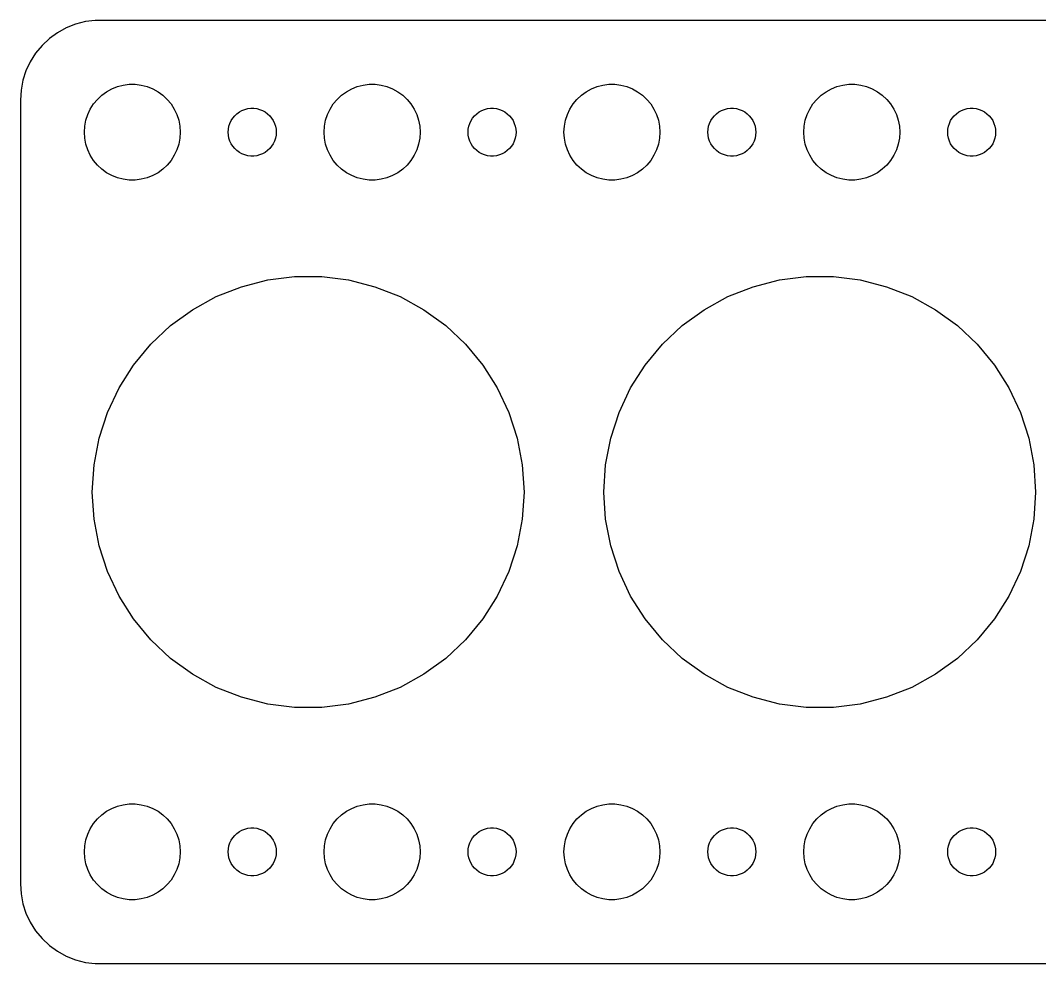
# Model space of a CAD drawing. Header units: metres. Extents: x -82 to 82, y -29 to 29.
# Drawn here: x -82 to -18.2, y -29.5 to 29.5 of the extents above; entities that cross this region are included whole.
import ezdxf

# ---------------------------------------------------------------- set-up
doc = ezdxf.new("R2010")
doc.units = ezdxf.units.M

msp = doc.modelspace()

# ---------------------------------------------------------------- linework, layer by layer
for p, q in [((-77.9369, 29.4114), (-78.5451, 29.2553)), ((-77.3139, 29.4901), (-77.9369, 29.4114)), ((77.3139, 29.4901), (-77.3139, 29.4901)), ((-79.6791, 28.7216), (-80.1871, 28.3526)), ((-79.1289, 29.0241), (-79.6791, 28.7216)), ((-78.5451, 29.2553), (-79.1289, 29.0241)), ((-80.1871, 28.3526), (-80.6448, 27.9227)), ((-81.0451, 27.4389), (-81.3815, 26.9088)), ((-80.6448, 27.9227), (-81.0451, 27.4389)), ((-81.3815, 26.9088), (-81.6489, 26.3406)), ((-81.6489, 26.3406), (-81.8429, 25.7434)), ((-81.8429, 25.7434), (-81.9606, 25.1267)), ((-81.9606, 25.1267), (-82, 24.5)), ((-76.9123, 24.8115), (-76.6075, 25.033)), ((-76.6075, 25.033), (-76.2773, 25.2145)), ((-76.2773, 25.2145), (-75.927, 25.3532)), ((-75.927, 25.3532), (-75.5621, 25.4469)), ((-75.5621, 25.4469), (-75.1884, 25.4941)), ((-75.1884, 25.4941), (-74.8116, 25.4941)), ((-74.8116, 25.4941), (-74.4379, 25.4469)), ((-74.4379, 25.4469), (-74.073, 25.3532)), ((-74.073, 25.3532), (-73.7227, 25.2145)), ((-73.7227, 25.2145), (-73.3925, 25.033)), ((-73.3925, 25.033), (-73.0877, 24.8115)), ((-61.9123, 24.8115), (-61.6075, 25.033)), ((-61.6075, 25.033), (-61.2773, 25.2145)), ((-61.2773, 25.2145), (-60.927, 25.3532)), ((-60.927, 25.3532), (-60.5621, 25.4469)), ((-60.5621, 25.4469), (-60.1884, 25.4941)), ((-60.1884, 25.4941), (-59.8116, 25.4941)), ((-59.8116, 25.4941), (-59.4379, 25.4469)), ((-59.4379, 25.4469), (-59.0729, 25.3532)), ((-59.0729, 25.3532), (-58.7227, 25.2145)), ((-58.7227, 25.2145), (-58.3925, 25.033)), ((-58.3925, 25.033), (-58.0877, 24.8115)), ((-46.9123, 24.8115), (-46.6075, 25.033)), ((-46.6075, 25.033), (-46.2773, 25.2145)), ((-46.2773, 25.2145), (-45.927, 25.3532)), ((-45.927, 25.3532), (-45.5621, 25.4469)), ((-45.5621, 25.4469), (-45.1884, 25.4941)), ((-45.1884, 25.4941), (-44.8116, 25.4941)), ((-44.8116, 25.4941), (-44.4379, 25.4469)), ((-44.4379, 25.4469), (-44.0729, 25.3532)), ((-44.0729, 25.3532), (-43.7227, 25.2145)), ((-43.7227, 25.2145), (-43.3925, 25.033)), ((-43.3925, 25.033), (-43.0877, 24.8115)), ((-31.9123, 24.8115), (-31.6075, 25.033)), ((-31.6075, 25.033), (-31.2773, 25.2145)), ((-31.2773, 25.2145), (-30.927, 25.3532)), ((-30.927, 25.3532), (-30.5621, 25.4469)), ((-30.5621, 25.4469), (-30.1884, 25.4941)), ((-30.1884, 25.4941), (-29.8116, 25.4941)), ((-29.8116, 25.4941), (-29.4379, 25.4469)), ((-29.4379, 25.4469), (-29.0729, 25.3532)), ((-29.0729, 25.3532), (-28.7227, 25.2145)), ((-28.7227, 25.2145), (-28.3925, 25.033)), ((-28.3925, 25.033), (-28.0877, 24.8115)), ((-82, 24.5), (-82, -24.5)), ((-77.6289, 23.9453), (-77.427, 24.2634)), ((-77.427, 24.2634), (-77.1869, 24.5536)), ((-77.1869, 24.5536), (-76.9123, 24.8115)), ((-73.0877, 24.8115), (-72.8131, 24.5536)), ((-72.8131, 24.5536), (-72.573, 24.2634)), ((-72.573, 24.2634), (-72.3711, 23.9453)), ((-62.6289, 23.9453), (-62.427, 24.2634)), ((-62.427, 24.2634), (-62.1869, 24.5536)), ((-62.1869, 24.5536), (-61.9123, 24.8115)), ((-58.0877, 24.8115), (-57.8131, 24.5536)), ((-57.8131, 24.5536), (-57.5729, 24.2634)), ((-57.5729, 24.2634), (-57.3711, 23.9453)), ((-47.6289, 23.9453), (-47.427, 24.2634)), ((-47.427, 24.2634), (-47.1869, 24.5536)), ((-47.1869, 24.5536), (-46.9123, 24.8115)), ((-43.0877, 24.8115), (-42.8131, 24.5536)), ((-42.8131, 24.5536), (-42.5729, 24.2634)), ((-42.5729, 24.2634), (-42.3711, 23.9453)), ((-32.6289, 23.9453), (-32.427, 24.2634)), ((-32.427, 24.2634), (-32.1869, 24.5536)), ((-32.1869, 24.5536), (-31.9123, 24.8115)), ((-28.0877, 24.8115), (-27.8131, 24.5536)), ((-27.8131, 24.5536), (-27.5729, 24.2634)), ((-27.5729, 24.2634), (-27.3711, 23.9453)), ((-77.9057, 23.2461), (-77.7893, 23.6044)), ((-77.7893, 23.6044), (-77.6289, 23.9453)), ((-72.3711, 23.9453), (-72.2107, 23.6044)), ((-72.2107, 23.6044), (-72.0943, 23.2461)), ((-68.5934, 23.5268), (-68.4561, 23.6558)), ((-68.4561, 23.6558), (-68.3037, 23.7665)), ((-68.3037, 23.7665), (-68.1387, 23.8572)), ((-68.1387, 23.8572), (-67.9635, 23.9266)), ((-67.9635, 23.9266), (-67.7811, 23.9734)), ((-67.7811, 23.9734), (-67.5942, 23.997)), ((-67.5942, 23.997), (-67.4058, 23.997)), ((-67.4058, 23.997), (-67.2189, 23.9734)), ((-67.2189, 23.9734), (-67.0365, 23.9266)), ((-67.0365, 23.9266), (-66.8613, 23.8572)), ((-66.8613, 23.8572), (-66.6963, 23.7665)), ((-66.6963, 23.7665), (-66.5439, 23.6558)), ((-66.5439, 23.6558), (-66.4065, 23.5268)), ((-62.9057, 23.2461), (-62.7893, 23.6044)), ((-62.7893, 23.6044), (-62.6289, 23.9453)), ((-57.3711, 23.9453), (-57.2107, 23.6044)), ((-57.2107, 23.6044), (-57.0942, 23.2461)), ((-53.5934, 23.5268), (-53.4561, 23.6558)), ((-53.4561, 23.6558), (-53.3037, 23.7665)), ((-53.3037, 23.7665), (-53.1387, 23.8572)), ((-53.1387, 23.8572), (-52.9635, 23.9266)), ((-52.9635, 23.9266), (-52.7811, 23.9734)), ((-52.7811, 23.9734), (-52.5942, 23.997)), ((-52.5942, 23.997), (-52.4058, 23.997)), ((-52.4058, 23.997), (-52.2189, 23.9734)), ((-52.2189, 23.9734), (-52.0365, 23.9266)), ((-52.0365, 23.9266), (-51.8613, 23.8572)), ((-51.8613, 23.8572), (-51.6963, 23.7665)), ((-51.6963, 23.7665), (-51.5439, 23.6558)), ((-51.5439, 23.6558), (-51.4065, 23.5268)), ((-47.9057, 23.2461), (-47.7893, 23.6044)), ((-47.7893, 23.6044), (-47.6289, 23.9453)), ((-42.3711, 23.9453), (-42.2107, 23.6044)), ((-42.2107, 23.6044), (-42.0942, 23.2461)), ((-38.5934, 23.5268), (-38.4561, 23.6558)), ((-38.4561, 23.6558), (-38.3037, 23.7665)), ((-38.3037, 23.7665), (-38.1387, 23.8572)), ((-38.1387, 23.8572), (-37.9635, 23.9266)), ((-37.9635, 23.9266), (-37.7811, 23.9734)), ((-37.7811, 23.9734), (-37.5942, 23.997)), ((-37.5942, 23.997), (-37.4058, 23.997)), ((-37.4058, 23.997), (-37.2189, 23.9734)), ((-37.2189, 23.9734), (-37.0365, 23.9266)), ((-37.0365, 23.9266), (-36.8613, 23.8572)), ((-36.8613, 23.8572), (-36.6963, 23.7665)), ((-36.6963, 23.7665), (-36.5439, 23.6558)), ((-36.5439, 23.6558), (-36.4065, 23.5268)), ((-32.9057, 23.2461), (-32.7893, 23.6044)), ((-32.7893, 23.6044), (-32.6289, 23.9453)), ((-27.3711, 23.9453), (-27.2107, 23.6044)), ((-27.2107, 23.6044), (-27.0942, 23.2461)), ((-23.5934, 23.5268), (-23.4561, 23.6558)), ((-23.4561, 23.6558), (-23.3037, 23.7665)), ((-23.3037, 23.7665), (-23.1387, 23.8572)), ((-23.1387, 23.8572), (-22.9635, 23.9266)), ((-22.9635, 23.9266), (-22.7811, 23.9734)), ((-22.7811, 23.9734), (-22.5942, 23.997)), ((-22.5942, 23.997), (-22.4058, 23.997)), ((-22.4058, 23.997), (-22.2189, 23.9734)), ((-22.2189, 23.9734), (-22.0365, 23.9266)), ((-22.0365, 23.9266), (-21.8613, 23.8572)), ((-21.8613, 23.8572), (-21.6963, 23.7665)), ((-21.6963, 23.7665), (-21.5439, 23.6558)), ((-21.5439, 23.6558), (-21.4065, 23.5268)), ((-77.9763, 22.876), (-77.9057, 23.2461)), ((-72.0943, 23.2461), (-72.0237, 22.876)), ((-68.9529, 22.873), (-68.8947, 23.0522)), ((-68.8947, 23.0522), (-68.8145, 23.2226)), ((-68.8145, 23.2226), (-68.7135, 23.3817)), ((-68.7135, 23.3817), (-68.5934, 23.5268)), ((-66.4065, 23.5268), (-66.2865, 23.3817)), ((-66.2865, 23.3817), (-66.1855, 23.2226)), ((-66.1855, 23.2226), (-66.1053, 23.0522)), ((-66.1053, 23.0522), (-66.0471, 22.873)), ((-62.9763, 22.876), (-62.9057, 23.2461)), ((-57.0942, 23.2461), (-57.0237, 22.876)), ((-53.9529, 22.873), (-53.8947, 23.0522)), ((-53.8947, 23.0522), (-53.8145, 23.2226)), ((-53.8145, 23.2226), (-53.7135, 23.3817)), ((-53.7135, 23.3817), (-53.5934, 23.5268)), ((-51.4065, 23.5268), (-51.2865, 23.3817)), ((-51.2865, 23.3817), (-51.1855, 23.2226)), ((-51.1855, 23.2226), (-51.1053, 23.0522)), ((-51.1053, 23.0522), (-51.0471, 22.873)), ((-47.9763, 22.876), (-47.9057, 23.2461)), ((-42.0942, 23.2461), (-42.0237, 22.876)), ((-38.9529, 22.873), (-38.8947, 23.0522)), ((-38.8947, 23.0522), (-38.8145, 23.2226)), ((-38.8145, 23.2226), (-38.7135, 23.3817)), ((-38.7135, 23.3817), (-38.5934, 23.5268)), ((-36.4065, 23.5268), (-36.2865, 23.3817)), ((-36.2865, 23.3817), (-36.1855, 23.2226)), ((-36.1855, 23.2226), (-36.1053, 23.0522)), ((-36.1053, 23.0522), (-36.0471, 22.873)), ((-32.9763, 22.876), (-32.9057, 23.2461)), ((-27.0942, 23.2461), (-27.0237, 22.876)), ((-23.9529, 22.873), (-23.8947, 23.0522)), ((-23.8947, 23.0522), (-23.8145, 23.2226)), ((-23.8145, 23.2226), (-23.7135, 23.3817)), ((-23.7135, 23.3817), (-23.5934, 23.5268)), ((-21.4065, 23.5268), (-21.2865, 23.3817)), ((-21.2865, 23.3817), (-21.1855, 23.2226)), ((-21.1855, 23.2226), (-21.1053, 23.0522)), ((-21.1053, 23.0522), (-21.0471, 22.873)), ((-78, 22.5), (-77.9763, 22.876)), ((-77.9763, 22.124), (-78, 22.5)), ((-72.0237, 22.876), (-72, 22.5)), ((-72, 22.5), (-72.0237, 22.124)), ((-69, 22.5), (-68.9882, 22.688)), ((-68.9882, 22.312), (-69, 22.5)), ((-68.9882, 22.688), (-68.9529, 22.873)), ((-66.0471, 22.873), (-66.0118, 22.688)), ((-66.0118, 22.688), (-66, 22.5)), ((-66, 22.5), (-66.0118, 22.312)), ((-63, 22.5), (-62.9763, 22.876)), ((-62.9763, 22.124), (-63, 22.5)), ((-57.0237, 22.876), (-57, 22.5)), ((-57, 22.5), (-57.0237, 22.124)), ((-54, 22.5), (-53.9882, 22.688)), ((-53.9882, 22.312), (-54, 22.5)), ((-53.9882, 22.688), (-53.9529, 22.873)), ((-51.0471, 22.873), (-51.0118, 22.688)), ((-51.0118, 22.688), (-51, 22.5)), ((-51, 22.5), (-51.0118, 22.312)), ((-48, 22.5), (-47.9763, 22.876)), ((-47.9763, 22.124), (-48, 22.5)), ((-42.0237, 22.876), (-42, 22.5)), ((-42, 22.5), (-42.0237, 22.124)), ((-39, 22.5), (-38.9882, 22.688)), ((-38.9882, 22.312), (-39, 22.5)), ((-38.9882, 22.688), (-38.9529, 22.873)), ((-36.0471, 22.873), (-36.0118, 22.688)), ((-36.0118, 22.688), (-36, 22.5)), ((-36, 22.5), (-36.0118, 22.312)), ((-33, 22.5), (-32.9763, 22.876)), ((-32.9763, 22.124), (-33, 22.5)), ((-27.0237, 22.876), (-27, 22.5)), ((-27, 22.5), (-27.0237, 22.124)), ((-24, 22.5), (-23.9882, 22.688)), ((-23.9882, 22.312), (-24, 22.5)), ((-23.9882, 22.688), (-23.9529, 22.873)), ((-21.0471, 22.873), (-21.0118, 22.688)), ((-21.0118, 22.688), (-21, 22.5)), ((-21, 22.5), (-21.0118, 22.312)), ((-77.9057, 21.7539), (-77.9763, 22.124)), ((-77.7893, 21.3956), (-77.9057, 21.7539)), ((-72.0943, 21.7539), (-72.2107, 21.3956)), ((-72.0237, 22.124), (-72.0943, 21.7539)), ((-68.9529, 22.127), (-68.9882, 22.312)), ((-68.8947, 21.9478), (-68.9529, 22.127)), ((-68.8145, 21.7774), (-68.8947, 21.9478)), ((-68.7135, 21.6183), (-68.8145, 21.7774)), ((-66.1855, 21.7774), (-66.2865, 21.6183)), ((-66.1053, 21.9478), (-66.1855, 21.7774)), ((-66.0471, 22.127), (-66.1053, 21.9478)), ((-66.0118, 22.312), (-66.0471, 22.127)), ((-62.9057, 21.7539), (-62.9763, 22.124)), ((-62.7893, 21.3956), (-62.9057, 21.7539)), ((-57.0942, 21.7539), (-57.2107, 21.3956)), ((-57.0237, 22.124), (-57.0942, 21.7539)), ((-53.9529, 22.127), (-53.9882, 22.312)), ((-53.8947, 21.9478), (-53.9529, 22.127)), ((-53.8145, 21.7774), (-53.8947, 21.9478)), ((-53.7135, 21.6183), (-53.8145, 21.7774)), ((-51.1855, 21.7774), (-51.2865, 21.6183)), ((-51.1053, 21.9478), (-51.1855, 21.7774)), ((-51.0471, 22.127), (-51.1053, 21.9478)), ((-51.0118, 22.312), (-51.0471, 22.127)), ((-47.9057, 21.7539), (-47.9763, 22.124)), ((-47.7893, 21.3956), (-47.9057, 21.7539)), ((-42.0942, 21.7539), (-42.2107, 21.3956)), ((-42.0237, 22.124), (-42.0942, 21.7539)), ((-38.9529, 22.127), (-38.9882, 22.312)), ((-38.8947, 21.9478), (-38.9529, 22.127)), ((-38.8145, 21.7774), (-38.8947, 21.9478)), ((-38.7135, 21.6183), (-38.8145, 21.7774)), ((-36.1855, 21.7774), (-36.2865, 21.6183)), ((-36.1053, 21.9478), (-36.1855, 21.7774)), ((-36.0471, 22.127), (-36.1053, 21.9478)), ((-36.0118, 22.312), (-36.0471, 22.127)), ((-32.9057, 21.7539), (-32.9763, 22.124)), ((-32.7893, 21.3956), (-32.9057, 21.7539)), ((-27.0942, 21.7539), (-27.2107, 21.3956)), ((-27.0237, 22.124), (-27.0942, 21.7539)), ((-23.9529, 22.127), (-23.9882, 22.312)), ((-23.8947, 21.9478), (-23.9529, 22.127)), ((-23.8145, 21.7774), (-23.8947, 21.9478)), ((-23.7135, 21.6183), (-23.8145, 21.7774)), ((-21.1855, 21.7774), (-21.2865, 21.6183)), ((-21.1053, 21.9478), (-21.1855, 21.7774)), ((-21.0471, 22.127), (-21.1053, 21.9478)), ((-21.0118, 22.312), (-21.0471, 22.127)), ((-77.6289, 21.0547), (-77.7893, 21.3956)), ((-77.427, 20.7366), (-77.6289, 21.0547)), ((-72.3711, 21.0547), (-72.573, 20.7366)), ((-72.2107, 21.3956), (-72.3711, 21.0547)), ((-68.5934, 21.4732), (-68.7135, 21.6183)), ((-68.4561, 21.3442), (-68.5934, 21.4732)), ((-68.3037, 21.2335), (-68.4561, 21.3442)), ((-68.1387, 21.1427), (-68.3037, 21.2335)), ((-67.9635, 21.0734), (-68.1387, 21.1427)), ((-67.7811, 21.0266), (-67.9635, 21.0734)), ((-67.0365, 21.0734), (-67.2189, 21.0266)), ((-66.8613, 21.1427), (-67.0365, 21.0734)), ((-66.6963, 21.2335), (-66.8613, 21.1427)), ((-66.5439, 21.3442), (-66.6963, 21.2335)), ((-66.4065, 21.4732), (-66.5439, 21.3442)), ((-66.2865, 21.6183), (-66.4065, 21.4732)), ((-62.6289, 21.0547), (-62.7893, 21.3956)), ((-62.427, 20.7366), (-62.6289, 21.0547)), ((-57.3711, 21.0547), (-57.5729, 20.7366)), ((-57.2107, 21.3956), (-57.3711, 21.0547)), ((-53.5934, 21.4732), (-53.7135, 21.6183)), ((-53.4561, 21.3442), (-53.5934, 21.4732)), ((-53.3037, 21.2335), (-53.4561, 21.3442)), ((-53.1387, 21.1427), (-53.3037, 21.2335)), ((-52.9635, 21.0734), (-53.1387, 21.1427)), ((-52.7811, 21.0266), (-52.9635, 21.0734)), ((-52.0365, 21.0734), (-52.2189, 21.0266)), ((-51.8613, 21.1427), (-52.0365, 21.0734)), ((-51.6963, 21.2335), (-51.8613, 21.1427)), ((-51.5439, 21.3442), (-51.6963, 21.2335)), ((-51.4065, 21.4732), (-51.5439, 21.3442)), ((-51.2865, 21.6183), (-51.4065, 21.4732)), ((-47.6289, 21.0547), (-47.7893, 21.3956)), ((-47.427, 20.7366), (-47.6289, 21.0547)), ((-42.3711, 21.0547), (-42.5729, 20.7366)), ((-42.2107, 21.3956), (-42.3711, 21.0547)), ((-38.5934, 21.4732), (-38.7135, 21.6183)), ((-38.4561, 21.3442), (-38.5934, 21.4732)), ((-38.3037, 21.2335), (-38.4561, 21.3442)), ((-38.1387, 21.1427), (-38.3037, 21.2335)), ((-37.9635, 21.0734), (-38.1387, 21.1427)), ((-37.7811, 21.0266), (-37.9635, 21.0734)), ((-37.0365, 21.0734), (-37.2189, 21.0266)), ((-36.8613, 21.1427), (-37.0365, 21.0734)), ((-36.6963, 21.2335), (-36.8613, 21.1427)), ((-36.5439, 21.3442), (-36.6963, 21.2335)), ((-36.4065, 21.4732), (-36.5439, 21.3442)), ((-36.2865, 21.6183), (-36.4065, 21.4732)), ((-32.6289, 21.0547), (-32.7893, 21.3956)), ((-32.427, 20.7366), (-32.6289, 21.0547)), ((-27.3711, 21.0547), (-27.5729, 20.7366)), ((-27.2107, 21.3956), (-27.3711, 21.0547)), ((-23.5934, 21.4732), (-23.7135, 21.6183)), ((-23.4561, 21.3442), (-23.5934, 21.4732)), ((-23.3037, 21.2335), (-23.4561, 21.3442)), ((-23.1387, 21.1427), (-23.3037, 21.2335)), ((-22.9635, 21.0734), (-23.1387, 21.1427)), ((-22.7811, 21.0266), (-22.9635, 21.0734)), ((-22.0365, 21.0734), (-22.2189, 21.0266)), ((-21.8613, 21.1427), (-22.0365, 21.0734)), ((-21.6963, 21.2335), (-21.8613, 21.1427)), ((-21.5439, 21.3442), (-21.6963, 21.2335)), ((-21.4065, 21.4732), (-21.5439, 21.3442)), ((-21.2865, 21.6183), (-21.4065, 21.4732)), ((-77.1869, 20.4464), (-77.427, 20.7366)), ((-76.9123, 20.1884), (-77.1869, 20.4464)), ((-72.8131, 20.4464), (-73.0877, 20.1884)), ((-72.573, 20.7366), (-72.8131, 20.4464)), ((-67.5942, 21.003), (-67.7811, 21.0266)), ((-67.4058, 21.003), (-67.5942, 21.003)), ((-67.2189, 21.0266), (-67.4058, 21.003)), ((-62.1869, 20.4464), (-62.427, 20.7366)), ((-61.9123, 20.1884), (-62.1869, 20.4464)), ((-57.8131, 20.4464), (-58.0877, 20.1884)), ((-57.5729, 20.7366), (-57.8131, 20.4464)), ((-52.5942, 21.003), (-52.7811, 21.0266)), ((-52.4058, 21.003), (-52.5942, 21.003)), ((-52.2189, 21.0266), (-52.4058, 21.003)), ((-47.1869, 20.4464), (-47.427, 20.7366)), ((-46.9123, 20.1884), (-47.1869, 20.4464)), ((-42.8131, 20.4464), (-43.0877, 20.1884)), ((-42.5729, 20.7366), (-42.8131, 20.4464)), ((-37.5942, 21.003), (-37.7811, 21.0266)), ((-37.4058, 21.003), (-37.5942, 21.003)), ((-37.2189, 21.0266), (-37.4058, 21.003)), ((-32.1869, 20.4464), (-32.427, 20.7366)), ((-31.9123, 20.1884), (-32.1869, 20.4464)), ((-27.8131, 20.4464), (-28.0877, 20.1884)), ((-27.5729, 20.7366), (-27.8131, 20.4464)), ((-22.5942, 21.003), (-22.7811, 21.0266)), ((-22.4058, 21.003), (-22.5942, 21.003)), ((-22.2189, 21.0266), (-22.4058, 21.003)), ((-76.6075, 19.967), (-76.9123, 20.1884)), ((-76.2773, 19.7855), (-76.6075, 19.967)), ((-75.927, 19.6468), (-76.2773, 19.7855)), ((-73.7227, 19.7855), (-74.073, 19.6468)), ((-73.3925, 19.967), (-73.7227, 19.7855)), ((-73.0877, 20.1884), (-73.3925, 19.967)), ((-61.6075, 19.967), (-61.9123, 20.1884)), ((-61.2773, 19.7855), (-61.6075, 19.967)), ((-60.927, 19.6468), (-61.2773, 19.7855)), ((-58.7227, 19.7855), (-59.0729, 19.6468)), ((-58.3925, 19.967), (-58.7227, 19.7855)), ((-58.0877, 20.1884), (-58.3925, 19.967)), ((-46.6075, 19.967), (-46.9123, 20.1884)), ((-46.2773, 19.7855), (-46.6075, 19.967)), ((-45.927, 19.6468), (-46.2773, 19.7855)), ((-43.7227, 19.7855), (-44.0729, 19.6468)), ((-43.3925, 19.967), (-43.7227, 19.7855)), ((-43.0877, 20.1884), (-43.3925, 19.967)), ((-31.6075, 19.967), (-31.9123, 20.1884)), ((-31.2773, 19.7855), (-31.6075, 19.967)), ((-30.927, 19.6468), (-31.2773, 19.7855)), ((-28.7227, 19.7855), (-29.0729, 19.6468)), ((-28.3925, 19.967), (-28.7227, 19.7855)), ((-28.0877, 20.1884), (-28.3925, 19.967)), ((-75.5621, 19.5531), (-75.927, 19.6468)), ((-75.1884, 19.5059), (-75.5621, 19.5531)), ((-74.8116, 19.5059), (-75.1884, 19.5059)), ((-74.4379, 19.5531), (-74.8116, 19.5059)), ((-74.073, 19.6468), (-74.4379, 19.5531)), ((-60.5621, 19.5531), (-60.927, 19.6468)), ((-60.1884, 19.5059), (-60.5621, 19.5531)), ((-59.8116, 19.5059), (-60.1884, 19.5059)), ((-59.4379, 19.5531), (-59.8116, 19.5059)), ((-59.0729, 19.6468), (-59.4379, 19.5531)), ((-45.5621, 19.5531), (-45.927, 19.6468)), ((-45.1884, 19.5059), (-45.5621, 19.5531)), ((-44.8116, 19.5059), (-45.1884, 19.5059)), ((-44.4379, 19.5531), (-44.8116, 19.5059)), ((-44.0729, 19.6468), (-44.4379, 19.5531)), ((-30.5621, 19.5531), (-30.927, 19.6468)), ((-30.1884, 19.5059), (-30.5621, 19.5531)), ((-29.8116, 19.5059), (-30.1884, 19.5059)), ((-29.4379, 19.5531), (-29.8116, 19.5059)), ((-29.0729, 19.6468), (-29.4379, 19.5531)), ((-66.5296, 13.2609), (-64.8477, 13.4734)), ((-64.8477, 13.4734), (-63.1523, 13.4734)), ((-63.1523, 13.4734), (-61.4704, 13.2609)), ((-34.5296, 13.2609), (-32.8477, 13.4734)), ((-32.8477, 13.4734), (-31.1523, 13.4734)), ((-31.1523, 13.4734), (-29.4704, 13.2609)), ((-69.748, 12.2152), (-68.1717, 12.8392)), ((-68.1717, 12.8392), (-66.5296, 13.2609)), ((-61.4704, 13.2609), (-59.8283, 12.8392)), ((-59.8283, 12.8392), (-58.252, 12.2152)), ((-37.748, 12.2152), (-36.1717, 12.8392)), ((-36.1717, 12.8392), (-34.5296, 13.2609)), ((-29.4704, 13.2609), (-27.8283, 12.8392)), ((-27.8283, 12.8392), (-26.252, 12.2152)), ((-71.2337, 11.3984), (-69.748, 12.2152)), ((-58.252, 12.2152), (-56.7663, 11.3984)), ((-39.2337, 11.3984), (-37.748, 12.2152)), ((-26.252, 12.2152), (-24.7663, 11.3984)), ((-72.6052, 10.4019), (-71.2337, 11.3984)), ((-56.7663, 11.3984), (-55.3948, 10.4019)), ((-40.6052, 10.4019), (-39.2337, 11.3984)), ((-24.7663, 11.3984), (-23.3948, 10.4019)), ((-73.8411, 9.24138), (-72.6052, 10.4019)), ((-55.3948, 10.4019), (-54.1589, 9.24138)), ((-41.8411, 9.24138), (-40.6052, 10.4019)), ((-23.3948, 10.4019), (-22.1589, 9.24138)), ((-74.9217, 7.93509), (-73.8411, 9.24138)), ((-54.1589, 9.24138), (-53.0783, 7.93509)), ((-42.9217, 7.93509), (-41.8411, 9.24138)), ((-22.1589, 9.24138), (-21.0783, 7.93509)), ((-75.8301, 6.50366), (-74.9217, 7.93509)), ((-53.0783, 7.93509), (-52.1699, 6.50366)), ((-43.8301, 6.50366), (-42.9217, 7.93509)), ((-21.0783, 7.93509), (-20.1698, 6.50366)), ((-76.552, 4.96968), (-75.8301, 6.50366)), ((-52.1699, 6.50366), (-51.448, 4.96968)), ((-44.552, 4.96968), (-43.8301, 6.50366)), ((-20.1698, 6.50366), (-19.448, 4.96968)), ((-77.0759, 3.3573), (-76.552, 4.96968)), ((-51.448, 4.96968), (-50.9241, 3.3573)), ((-45.0759, 3.3573), (-44.552, 4.96968)), ((-19.448, 4.96968), (-18.9241, 3.3573)), ((-77.3935, 1.69199), (-77.0759, 3.3573)), ((-50.9241, 3.3573), (-50.6064, 1.69199)), ((-45.3935, 1.69199), (-45.0759, 3.3573)), ((-18.9241, 3.3573), (-18.6064, 1.69199)), ((-77.5, 0), (-77.3935, 1.69199)), ((-50.6064, 1.69199), (-50.5, 0)), ((-45.5, 0), (-45.3935, 1.69199)), ((-18.6064, 1.69199), (-18.5, 0)), ((-77.3935, -1.69199), (-77.5, 0)), ((-50.5, 0), (-50.6064, -1.69199)), ((-45.3935, -1.69199), (-45.5, 0)), ((-18.5, 0), (-18.6064, -1.69199)), ((-77.0759, -3.3573), (-77.3935, -1.69199)), ((-50.6064, -1.69199), (-50.9241, -3.3573)), ((-45.0759, -3.3573), (-45.3935, -1.69199)), ((-18.6064, -1.69199), (-18.9241, -3.3573)), ((-76.552, -4.96968), (-77.0759, -3.3573)), ((-50.9241, -3.3573), (-51.448, -4.96968)), ((-44.552, -4.96968), (-45.0759, -3.3573)), ((-18.9241, -3.3573), (-19.448, -4.96968)), ((-75.8301, -6.50366), (-76.552, -4.96968)), ((-51.448, -4.96968), (-52.1699, -6.50366)), ((-43.8301, -6.50366), (-44.552, -4.96968)), ((-19.448, -4.96968), (-20.1698, -6.50366)), ((-74.9217, -7.93509), (-75.8301, -6.50366)), ((-52.1699, -6.50366), (-53.0783, -7.93509)), ((-42.9217, -7.93509), (-43.8301, -6.50366)), ((-20.1698, -6.50366), (-21.0783, -7.93509)), ((-73.8411, -9.24138), (-74.9217, -7.93509)), ((-53.0783, -7.93509), (-54.1589, -9.24138)), ((-41.8411, -9.24138), (-42.9217, -7.93509)), ((-21.0783, -7.93509), (-22.1589, -9.24138)), ((-72.6052, -10.4019), (-73.8411, -9.24138)), ((-54.1589, -9.24138), (-55.3948, -10.4019)), ((-40.6052, -10.4019), (-41.8411, -9.24138)), ((-22.1589, -9.24138), (-23.3948, -10.4019)), ((-71.2337, -11.3984), (-72.6052, -10.4019)), ((-55.3948, -10.4019), (-56.7663, -11.3984)), ((-39.2337, -11.3984), (-40.6052, -10.4019)), ((-23.3948, -10.4019), (-24.7663, -11.3984)), ((-69.748, -12.2152), (-71.2337, -11.3984)), ((-56.7663, -11.3984), (-58.252, -12.2152)), ((-37.748, -12.2152), (-39.2337, -11.3984)), ((-24.7663, -11.3984), (-26.252, -12.2152)), ((-68.1717, -12.8392), (-69.748, -12.2152)), ((-58.252, -12.2152), (-59.8283, -12.8392)), ((-36.1717, -12.8392), (-37.748, -12.2152)), ((-26.252, -12.2152), (-27.8283, -12.8392)), ((-66.5296, -13.2609), (-68.1717, -12.8392)), ((-64.8477, -13.4734), (-66.5296, -13.2609)), ((-61.4704, -13.2609), (-63.1523, -13.4734)), ((-59.8283, -12.8392), (-61.4704, -13.2609)), ((-34.5296, -13.2609), (-36.1717, -12.8392)), ((-32.8477, -13.4734), (-34.5296, -13.2609)), ((-29.4704, -13.2609), (-31.1523, -13.4734)), ((-27.8283, -12.8392), (-29.4704, -13.2609)), ((-63.1523, -13.4734), (-64.8477, -13.4734)), ((-31.1523, -13.4734), (-32.8477, -13.4734)), ((-76.2773, -19.7855), (-75.927, -19.6468)), ((-75.927, -19.6468), (-75.5621, -19.5531)), ((-75.5621, -19.5531), (-75.1884, -19.5059)), ((-75.1884, -19.5059), (-74.8116, -19.5059)), ((-74.8116, -19.5059), (-74.4379, -19.5531)), ((-74.4379, -19.5531), (-74.073, -19.6468)), ((-74.073, -19.6468), (-73.7227, -19.7855)), ((-61.2773, -19.7855), (-60.927, -19.6468)), ((-60.927, -19.6468), (-60.5621, -19.5531)), ((-60.5621, -19.5531), (-60.1884, -19.5059)), ((-60.1884, -19.5059), (-59.8116, -19.5059)), ((-59.8116, -19.5059), (-59.4379, -19.5531)), ((-59.4379, -19.5531), (-59.0729, -19.6468)), ((-59.0729, -19.6468), (-58.7227, -19.7855)), ((-46.2773, -19.7855), (-45.927, -19.6468)), ((-45.927, -19.6468), (-45.5621, -19.5531)), ((-45.5621, -19.5531), (-45.1884, -19.5059)), ((-45.1884, -19.5059), (-44.8116, -19.5059)), ((-44.8116, -19.5059), (-44.4379, -19.5531)), ((-44.4379, -19.5531), (-44.0729, -19.6468)), ((-44.0729, -19.6468), (-43.7227, -19.7855)), ((-31.2773, -19.7855), (-30.927, -19.6468)), ((-30.927, -19.6468), (-30.5621, -19.5531)), ((-30.5621, -19.5531), (-30.1884, -19.5059)), ((-30.1884, -19.5059), (-29.8116, -19.5059)), ((-29.8116, -19.5059), (-29.4379, -19.5531)), ((-29.4379, -19.5531), (-29.0729, -19.6468)), ((-29.0729, -19.6468), (-28.7227, -19.7855)), ((-77.1869, -20.4464), (-76.9123, -20.1884)), ((-76.9123, -20.1884), (-76.6075, -19.967)), ((-76.6075, -19.967), (-76.2773, -19.7855)), ((-73.7227, -19.7855), (-73.3925, -19.967)), ((-73.3925, -19.967), (-73.0877, -20.1884)), ((-73.0877, -20.1884), (-72.8131, -20.4464)), ((-62.1869, -20.4464), (-61.9123, -20.1884)), ((-61.9123, -20.1884), (-61.6075, -19.967)), ((-61.6075, -19.967), (-61.2773, -19.7855)), ((-58.7227, -19.7855), (-58.3925, -19.967)), ((-58.3925, -19.967), (-58.0877, -20.1884)), ((-58.0877, -20.1884), (-57.8131, -20.4464)), ((-47.1869, -20.4464), (-46.9123, -20.1884)), ((-46.9123, -20.1884), (-46.6075, -19.967)), ((-46.6075, -19.967), (-46.2773, -19.7855)), ((-43.7227, -19.7855), (-43.3925, -19.967)), ((-43.3925, -19.967), (-43.0877, -20.1884)), ((-43.0877, -20.1884), (-42.8131, -20.4464)), ((-32.1869, -20.4464), (-31.9123, -20.1884)), ((-31.9123, -20.1884), (-31.6075, -19.967)), ((-31.6075, -19.967), (-31.2773, -19.7855)), ((-28.7227, -19.7855), (-28.3925, -19.967)), ((-28.3925, -19.967), (-28.0877, -20.1884)), ((-28.0877, -20.1884), (-27.8131, -20.4464)), ((-77.6289, -21.0547), (-77.427, -20.7366)), ((-77.427, -20.7366), (-77.1869, -20.4464)), ((-72.8131, -20.4464), (-72.573, -20.7366)), ((-72.573, -20.7366), (-72.3711, -21.0547)), ((-67.9635, -21.0734), (-67.7811, -21.0266)), ((-67.7811, -21.0266), (-67.5942, -21.003)), ((-67.5942, -21.003), (-67.4058, -21.003)), ((-67.4058, -21.003), (-67.2189, -21.0266)), ((-67.2189, -21.0266), (-67.0365, -21.0734)), ((-62.6289, -21.0547), (-62.427, -20.7366)), ((-62.427, -20.7366), (-62.1869, -20.4464)), ((-57.8131, -20.4464), (-57.5729, -20.7366)), ((-57.5729, -20.7366), (-57.3711, -21.0547)), ((-52.9635, -21.0734), (-52.7811, -21.0266)), ((-52.7811, -21.0266), (-52.5942, -21.003)), ((-52.5942, -21.003), (-52.4058, -21.003)), ((-52.4058, -21.003), (-52.2189, -21.0266)), ((-52.2189, -21.0266), (-52.0365, -21.0734)), ((-47.6289, -21.0547), (-47.427, -20.7366)), ((-47.427, -20.7366), (-47.1869, -20.4464)), ((-42.8131, -20.4464), (-42.5729, -20.7366)), ((-42.5729, -20.7366), (-42.3711, -21.0547)), ((-37.9635, -21.0734), (-37.7811, -21.0266)), ((-37.7811, -21.0266), (-37.5942, -21.003)), ((-37.5942, -21.003), (-37.4058, -21.003)), ((-37.4058, -21.003), (-37.2189, -21.0266)), ((-37.2189, -21.0266), (-37.0365, -21.0734)), ((-32.6289, -21.0547), (-32.427, -20.7366)), ((-32.427, -20.7366), (-32.1869, -20.4464)), ((-27.8131, -20.4464), (-27.5729, -20.7366)), ((-27.5729, -20.7366), (-27.3711, -21.0547)), ((-22.9635, -21.0734), (-22.7811, -21.0266)), ((-22.7811, -21.0266), (-22.5942, -21.003)), ((-22.5942, -21.003), (-22.4058, -21.003)), ((-22.4058, -21.003), (-22.2189, -21.0266)), ((-22.2189, -21.0266), (-22.0365, -21.0734)), ((-77.9057, -21.7539), (-77.7893, -21.3956)), ((-77.7893, -21.3956), (-77.6289, -21.0547)), ((-72.3711, -21.0547), (-72.2107, -21.3956)), ((-72.2107, -21.3956), (-72.0943, -21.7539)), ((-68.8145, -21.7774), (-68.7135, -21.6183)), ((-68.7135, -21.6183), (-68.5934, -21.4732)), ((-68.5934, -21.4732), (-68.4561, -21.3442)), ((-68.4561, -21.3442), (-68.3037, -21.2335)), ((-68.3037, -21.2335), (-68.1387, -21.1427)), ((-68.1387, -21.1427), (-67.9635, -21.0734)), ((-67.0365, -21.0734), (-66.8613, -21.1427)), ((-66.8613, -21.1427), (-66.6963, -21.2335)), ((-66.6963, -21.2335), (-66.5439, -21.3442)), ((-66.5439, -21.3442), (-66.4065, -21.4732)), ((-66.4065, -21.4732), (-66.2865, -21.6183)), ((-66.2865, -21.6183), (-66.1855, -21.7774)), ((-62.9057, -21.7539), (-62.7893, -21.3956)), ((-62.7893, -21.3956), (-62.6289, -21.0547)), ((-57.3711, -21.0547), (-57.2107, -21.3956)), ((-57.2107, -21.3956), (-57.0942, -21.7539)), ((-53.8145, -21.7774), (-53.7135, -21.6183)), ((-53.7135, -21.6183), (-53.5934, -21.4732)), ((-53.5934, -21.4732), (-53.4561, -21.3442)), ((-53.4561, -21.3442), (-53.3037, -21.2335)), ((-53.3037, -21.2335), (-53.1387, -21.1427)), ((-53.1387, -21.1427), (-52.9635, -21.0734)), ((-52.0365, -21.0734), (-51.8613, -21.1427)), ((-51.8613, -21.1427), (-51.6963, -21.2335)), ((-51.6963, -21.2335), (-51.5439, -21.3442)), ((-51.5439, -21.3442), (-51.4065, -21.4732)), ((-51.4065, -21.4732), (-51.2865, -21.6183)), ((-51.2865, -21.6183), (-51.1855, -21.7774)), ((-47.9057, -21.7539), (-47.7893, -21.3956)), ((-47.7893, -21.3956), (-47.6289, -21.0547)), ((-42.3711, -21.0547), (-42.2107, -21.3956)), ((-42.2107, -21.3956), (-42.0942, -21.7539)), ((-38.8145, -21.7774), (-38.7135, -21.6183)), ((-38.7135, -21.6183), (-38.5934, -21.4732)), ((-38.5934, -21.4732), (-38.4561, -21.3442)), ((-38.4561, -21.3442), (-38.3037, -21.2335)), ((-38.3037, -21.2335), (-38.1387, -21.1427)), ((-38.1387, -21.1427), (-37.9635, -21.0734)), ((-37.0365, -21.0734), (-36.8613, -21.1427)), ((-36.8613, -21.1427), (-36.6963, -21.2335)), ((-36.6963, -21.2335), (-36.5439, -21.3442)), ((-36.5439, -21.3442), (-36.4065, -21.4732)), ((-36.4065, -21.4732), (-36.2865, -21.6183)), ((-36.2865, -21.6183), (-36.1855, -21.7774)), ((-32.9057, -21.7539), (-32.7893, -21.3956)), ((-32.7893, -21.3956), (-32.6289, -21.0547)), ((-27.3711, -21.0547), (-27.2107, -21.3956)), ((-27.2107, -21.3956), (-27.0942, -21.7539)), ((-23.8145, -21.7774), (-23.7135, -21.6183)), ((-23.7135, -21.6183), (-23.5934, -21.4732)), ((-23.5934, -21.4732), (-23.4561, -21.3442)), ((-23.4561, -21.3442), (-23.3037, -21.2335)), ((-23.3037, -21.2335), (-23.1387, -21.1427)), ((-23.1387, -21.1427), (-22.9635, -21.0734)), ((-22.0365, -21.0734), (-21.8613, -21.1427)), ((-21.8613, -21.1427), (-21.6963, -21.2335)), ((-21.6963, -21.2335), (-21.5439, -21.3442)), ((-21.5439, -21.3442), (-21.4065, -21.4732)), ((-21.4065, -21.4732), (-21.2865, -21.6183)), ((-21.2865, -21.6183), (-21.1855, -21.7774)), ((-78, -22.5), (-77.9763, -22.124)), ((-77.9763, -22.124), (-77.9057, -21.7539)), ((-72.0943, -21.7539), (-72.0237, -22.124)), ((-72.0237, -22.124), (-72, -22.5)), ((-69, -22.5), (-68.9882, -22.312)), ((-68.9882, -22.312), (-68.9529, -22.127)), ((-68.9529, -22.127), (-68.8947, -21.9478)), ((-68.8947, -21.9478), (-68.8145, -21.7774)), ((-66.1855, -21.7774), (-66.1053, -21.9478)), ((-66.1053, -21.9478), (-66.0471, -22.127)), ((-66.0471, -22.127), (-66.0118, -22.312)), ((-66.0118, -22.312), (-66, -22.5)), ((-63, -22.5), (-62.9763, -22.124)), ((-62.9763, -22.124), (-62.9057, -21.7539)), ((-57.0942, -21.7539), (-57.0237, -22.124)), ((-57.0237, -22.124), (-57, -22.5)), ((-54, -22.5), (-53.9882, -22.312)), ((-53.9882, -22.312), (-53.9529, -22.127)), ((-53.9529, -22.127), (-53.8947, -21.9478)), ((-53.8947, -21.9478), (-53.8145, -21.7774)), ((-51.1855, -21.7774), (-51.1053, -21.9478)), ((-51.1053, -21.9478), (-51.0471, -22.127)), ((-51.0471, -22.127), (-51.0118, -22.312)), ((-51.0118, -22.312), (-51, -22.5)), ((-48, -22.5), (-47.9763, -22.124)), ((-47.9763, -22.124), (-47.9057, -21.7539)), ((-42.0942, -21.7539), (-42.0237, -22.124)), ((-42.0237, -22.124), (-42, -22.5)), ((-39, -22.5), (-38.9882, -22.312)), ((-38.9882, -22.312), (-38.9529, -22.127)), ((-38.9529, -22.127), (-38.8947, -21.9478)), ((-38.8947, -21.9478), (-38.8145, -21.7774)), ((-36.1855, -21.7774), (-36.1053, -21.9478)), ((-36.1053, -21.9478), (-36.0471, -22.127)), ((-36.0471, -22.127), (-36.0118, -22.312)), ((-36.0118, -22.312), (-36, -22.5)), ((-33, -22.5), (-32.9763, -22.124)), ((-32.9763, -22.124), (-32.9057, -21.7539)), ((-27.0942, -21.7539), (-27.0237, -22.124)), ((-27.0237, -22.124), (-27, -22.5)), ((-24, -22.5), (-23.9882, -22.312)), ((-23.9882, -22.312), (-23.9529, -22.127)), ((-23.9529, -22.127), (-23.8947, -21.9478)), ((-23.8947, -21.9478), (-23.8145, -21.7774)), ((-21.1855, -21.7774), (-21.1053, -21.9478)), ((-21.1053, -21.9478), (-21.0471, -22.127)), ((-21.0471, -22.127), (-21.0118, -22.312)), ((-21.0118, -22.312), (-21, -22.5)), ((-77.9763, -22.876), (-78, -22.5)), ((-77.9057, -23.2461), (-77.9763, -22.876)), ((-72.0237, -22.876), (-72.0943, -23.2461)), ((-72, -22.5), (-72.0237, -22.876)), ((-68.9882, -22.688), (-69, -22.5)), ((-68.9529, -22.873), (-68.9882, -22.688)), ((-68.8947, -23.0522), (-68.9529, -22.873)), ((-66.0471, -22.873), (-66.1053, -23.0522)), ((-66.0118, -22.688), (-66.0471, -22.873)), ((-66, -22.5), (-66.0118, -22.688)), ((-62.9763, -22.876), (-63, -22.5)), ((-62.9057, -23.2461), (-62.9763, -22.876)), ((-57.0237, -22.876), (-57.0942, -23.2461)), ((-57, -22.5), (-57.0237, -22.876)), ((-53.9882, -22.688), (-54, -22.5)), ((-53.9529, -22.873), (-53.9882, -22.688)), ((-53.8947, -23.0522), (-53.9529, -22.873)), ((-51.0471, -22.873), (-51.1053, -23.0522)), ((-51.0118, -22.688), (-51.0471, -22.873)), ((-51, -22.5), (-51.0118, -22.688)), ((-47.9763, -22.876), (-48, -22.5)), ((-47.9057, -23.2461), (-47.9763, -22.876)), ((-42.0237, -22.876), (-42.0942, -23.2461)), ((-42, -22.5), (-42.0237, -22.876)), ((-38.9882, -22.688), (-39, -22.5)), ((-38.9529, -22.873), (-38.9882, -22.688)), ((-38.8947, -23.0522), (-38.9529, -22.873)), ((-36.0471, -22.873), (-36.1053, -23.0522)), ((-36.0118, -22.688), (-36.0471, -22.873)), ((-36, -22.5), (-36.0118, -22.688)), ((-32.9763, -22.876), (-33, -22.5)), ((-32.9057, -23.2461), (-32.9763, -22.876)), ((-27.0237, -22.876), (-27.0942, -23.2461)), ((-27, -22.5), (-27.0237, -22.876)), ((-23.9882, -22.688), (-24, -22.5)), ((-23.9529, -22.873), (-23.9882, -22.688)), ((-23.8947, -23.0522), (-23.9529, -22.873)), ((-21.0471, -22.873), (-21.1053, -23.0522)), ((-21.0118, -22.688), (-21.0471, -22.873)), ((-21, -22.5), (-21.0118, -22.688)), ((-77.7893, -23.6044), (-77.9057, -23.2461)), ((-72.0943, -23.2461), (-72.2107, -23.6044)), ((-68.8145, -23.2226), (-68.8947, -23.0522)), ((-68.7135, -23.3817), (-68.8145, -23.2226)), ((-68.5934, -23.5268), (-68.7135, -23.3817)), ((-68.4561, -23.6558), (-68.5934, -23.5268)), ((-66.4065, -23.5268), (-66.5439, -23.6558)), ((-66.2865, -23.3817), (-66.4065, -23.5268)), ((-66.1855, -23.2226), (-66.2865, -23.3817)), ((-66.1053, -23.0522), (-66.1855, -23.2226)), ((-62.7893, -23.6044), (-62.9057, -23.2461)), ((-57.0942, -23.2461), (-57.2107, -23.6044)), ((-53.8145, -23.2226), (-53.8947, -23.0522)), ((-53.7135, -23.3817), (-53.8145, -23.2226)), ((-53.5934, -23.5268), (-53.7135, -23.3817)), ((-53.4561, -23.6558), (-53.5934, -23.5268)), ((-51.4065, -23.5268), (-51.5439, -23.6558)), ((-51.2865, -23.3817), (-51.4065, -23.5268)), ((-51.1855, -23.2226), (-51.2865, -23.3817)), ((-51.1053, -23.0522), (-51.1855, -23.2226)), ((-47.7893, -23.6044), (-47.9057, -23.2461)), ((-42.0942, -23.2461), (-42.2107, -23.6044)), ((-38.8145, -23.2226), (-38.8947, -23.0522)), ((-38.7135, -23.3817), (-38.8145, -23.2226)), ((-38.5934, -23.5268), (-38.7135, -23.3817)), ((-38.4561, -23.6558), (-38.5934, -23.5268)), ((-36.4065, -23.5268), (-36.5439, -23.6558)), ((-36.2865, -23.3817), (-36.4065, -23.5268)), ((-36.1855, -23.2226), (-36.2865, -23.3817)), ((-36.1053, -23.0522), (-36.1855, -23.2226)), ((-32.7893, -23.6044), (-32.9057, -23.2461)), ((-27.0942, -23.2461), (-27.2107, -23.6044)), ((-23.8145, -23.2226), (-23.8947, -23.0522)), ((-23.7135, -23.3817), (-23.8145, -23.2226)), ((-23.5934, -23.5268), (-23.7135, -23.3817)), ((-23.4561, -23.6558), (-23.5934, -23.5268)), ((-21.4065, -23.5268), (-21.5439, -23.6558)), ((-21.2865, -23.3817), (-21.4065, -23.5268)), ((-21.1855, -23.2226), (-21.2865, -23.3817)), ((-21.1053, -23.0522), (-21.1855, -23.2226)), ((-77.6289, -23.9453), (-77.7893, -23.6044)), ((-77.427, -24.2634), (-77.6289, -23.9453)), ((-72.3711, -23.9453), (-72.573, -24.2634)), ((-72.2107, -23.6044), (-72.3711, -23.9453)), ((-68.3037, -23.7665), (-68.4561, -23.6558)), ((-68.1387, -23.8572), (-68.3037, -23.7665)), ((-67.9635, -23.9266), (-68.1387, -23.8572)), ((-67.7811, -23.9734), (-67.9635, -23.9266)), ((-67.5942, -23.997), (-67.7811, -23.9734)), ((-67.4058, -23.997), (-67.5942, -23.997)), ((-67.2189, -23.9734), (-67.4058, -23.997)), ((-67.0365, -23.9266), (-67.2189, -23.9734)), ((-66.8613, -23.8572), (-67.0365, -23.9266)), ((-66.6963, -23.7665), (-66.8613, -23.8572)), ((-66.5439, -23.6558), (-66.6963, -23.7665)), ((-62.6289, -23.9453), (-62.7893, -23.6044)), ((-62.427, -24.2634), (-62.6289, -23.9453)), ((-57.3711, -23.9453), (-57.5729, -24.2634)), ((-57.2107, -23.6044), (-57.3711, -23.9453)), ((-53.3037, -23.7665), (-53.4561, -23.6558)), ((-53.1387, -23.8572), (-53.3037, -23.7665)), ((-52.9635, -23.9266), (-53.1387, -23.8572)), ((-52.7811, -23.9734), (-52.9635, -23.9266)), ((-52.5942, -23.997), (-52.7811, -23.9734)), ((-52.4058, -23.997), (-52.5942, -23.997)), ((-52.2189, -23.9734), (-52.4058, -23.997)), ((-52.0365, -23.9266), (-52.2189, -23.9734)), ((-51.8613, -23.8572), (-52.0365, -23.9266)), ((-51.6963, -23.7665), (-51.8613, -23.8572)), ((-51.5439, -23.6558), (-51.6963, -23.7665)), ((-47.6289, -23.9453), (-47.7893, -23.6044)), ((-47.427, -24.2634), (-47.6289, -23.9453)), ((-42.3711, -23.9453), (-42.5729, -24.2634)), ((-42.2107, -23.6044), (-42.3711, -23.9453)), ((-38.3037, -23.7665), (-38.4561, -23.6558)), ((-38.1387, -23.8572), (-38.3037, -23.7665)), ((-37.9635, -23.9266), (-38.1387, -23.8572)), ((-37.7811, -23.9734), (-37.9635, -23.9266)), ((-37.5942, -23.997), (-37.7811, -23.9734)), ((-37.4058, -23.997), (-37.5942, -23.997)), ((-37.2189, -23.9734), (-37.4058, -23.997)), ((-37.0365, -23.9266), (-37.2189, -23.9734)), ((-36.8613, -23.8572), (-37.0365, -23.9266)), ((-36.6963, -23.7665), (-36.8613, -23.8572)), ((-36.5439, -23.6558), (-36.6963, -23.7665)), ((-32.6289, -23.9453), (-32.7893, -23.6044)), ((-32.427, -24.2634), (-32.6289, -23.9453)), ((-27.3711, -23.9453), (-27.5729, -24.2634)), ((-27.2107, -23.6044), (-27.3711, -23.9453)), ((-23.3037, -23.7665), (-23.4561, -23.6558)), ((-23.1387, -23.8572), (-23.3037, -23.7665)), ((-22.9635, -23.9266), (-23.1387, -23.8572)), ((-22.7811, -23.9734), (-22.9635, -23.9266)), ((-22.5942, -23.997), (-22.7811, -23.9734)), ((-22.4058, -23.997), (-22.5942, -23.997)), ((-22.2189, -23.9734), (-22.4058, -23.997)), ((-22.0365, -23.9266), (-22.2189, -23.9734)), ((-21.8613, -23.8572), (-22.0365, -23.9266)), ((-21.6963, -23.7665), (-21.8613, -23.8572)), ((-21.5439, -23.6558), (-21.6963, -23.7665)), ((-82, -24.5), (-81.9606, -25.1267)), ((-77.1869, -24.5536), (-77.427, -24.2634)), ((-76.9123, -24.8115), (-77.1869, -24.5536)), ((-76.6075, -25.033), (-76.9123, -24.8115)), ((-73.0877, -24.8115), (-73.3925, -25.033)), ((-72.8131, -24.5536), (-73.0877, -24.8115)), ((-72.573, -24.2634), (-72.8131, -24.5536)), ((-62.1869, -24.5536), (-62.427, -24.2634)), ((-61.9123, -24.8115), (-62.1869, -24.5536)), ((-61.6075, -25.033), (-61.9123, -24.8115)), ((-58.0877, -24.8115), (-58.3925, -25.033)), ((-57.8131, -24.5536), (-58.0877, -24.8115)), ((-57.5729, -24.2634), (-57.8131, -24.5536)), ((-47.1869, -24.5536), (-47.427, -24.2634)), ((-46.9123, -24.8115), (-47.1869, -24.5536)), ((-46.6075, -25.033), (-46.9123, -24.8115)), ((-43.0877, -24.8115), (-43.3925, -25.033)), ((-42.8131, -24.5536), (-43.0877, -24.8115)), ((-42.5729, -24.2634), (-42.8131, -24.5536)), ((-32.1869, -24.5536), (-32.427, -24.2634)), ((-31.9123, -24.8115), (-32.1869, -24.5536)), ((-31.6075, -25.033), (-31.9123, -24.8115)), ((-28.0877, -24.8115), (-28.3925, -25.033)), ((-27.8131, -24.5536), (-28.0877, -24.8115)), ((-27.5729, -24.2634), (-27.8131, -24.5536)), ((-81.9606, -25.1267), (-81.8429, -25.7434)), ((-76.2773, -25.2145), (-76.6075, -25.033)), ((-75.927, -25.3532), (-76.2773, -25.2145)), ((-75.5621, -25.4469), (-75.927, -25.3532)), ((-75.1884, -25.4941), (-75.5621, -25.4469)), ((-74.8116, -25.4941), (-75.1884, -25.4941)), ((-74.4379, -25.4469), (-74.8116, -25.4941)), ((-74.073, -25.3532), (-74.4379, -25.4469)), ((-73.7227, -25.2145), (-74.073, -25.3532)), ((-73.3925, -25.033), (-73.7227, -25.2145)), ((-61.2773, -25.2145), (-61.6075, -25.033)), ((-60.927, -25.3532), (-61.2773, -25.2145)), ((-60.5621, -25.4469), (-60.927, -25.3532)), ((-60.1884, -25.4941), (-60.5621, -25.4469)), ((-59.8116, -25.4941), (-60.1884, -25.4941)), ((-59.4379, -25.4469), (-59.8116, -25.4941)), ((-59.0729, -25.3532), (-59.4379, -25.4469)), ((-58.7227, -25.2145), (-59.0729, -25.3532)), ((-58.3925, -25.033), (-58.7227, -25.2145)), ((-46.2773, -25.2145), (-46.6075, -25.033)), ((-45.927, -25.3532), (-46.2773, -25.2145)), ((-45.5621, -25.4469), (-45.927, -25.3532)), ((-45.1884, -25.4941), (-45.5621, -25.4469)), ((-44.8116, -25.4941), (-45.1884, -25.4941)), ((-44.4379, -25.4469), (-44.8116, -25.4941)), ((-44.0729, -25.3532), (-44.4379, -25.4469)), ((-43.7227, -25.2145), (-44.0729, -25.3532)), ((-43.3925, -25.033), (-43.7227, -25.2145)), ((-31.2773, -25.2145), (-31.6075, -25.033)), ((-30.927, -25.3532), (-31.2773, -25.2145)), ((-30.5621, -25.4469), (-30.927, -25.3532)), ((-30.1884, -25.4941), (-30.5621, -25.4469)), ((-29.8116, -25.4941), (-30.1884, -25.4941)), ((-29.4379, -25.4469), (-29.8116, -25.4941)), ((-29.0729, -25.3532), (-29.4379, -25.4469)), ((-28.7227, -25.2145), (-29.0729, -25.3532)), ((-28.3925, -25.033), (-28.7227, -25.2145)), ((-81.8429, -25.7434), (-81.6489, -26.3406)), ((-81.6489, -26.3406), (-81.3815, -26.9088)), ((-81.3815, -26.9088), (-81.0451, -27.4389)), ((-81.0451, -27.4389), (-80.6448, -27.9227)), ((-80.6448, -27.9227), (-80.1871, -28.3526)), ((-80.1871, -28.3526), (-79.6791, -28.7216)), ((-79.6791, -28.7216), (-79.1289, -29.0241)), ((-79.1289, -29.0241), (-78.5451, -29.2553)), ((-78.5451, -29.2553), (-77.9369, -29.4114)), ((-77.9369, -29.4114), (-77.3139, -29.4901)), ((-77.3139, -29.4901), (77.3139, -29.4901))]:
    msp.add_line(p, q)

doc.saveas('drawing.dxf')
